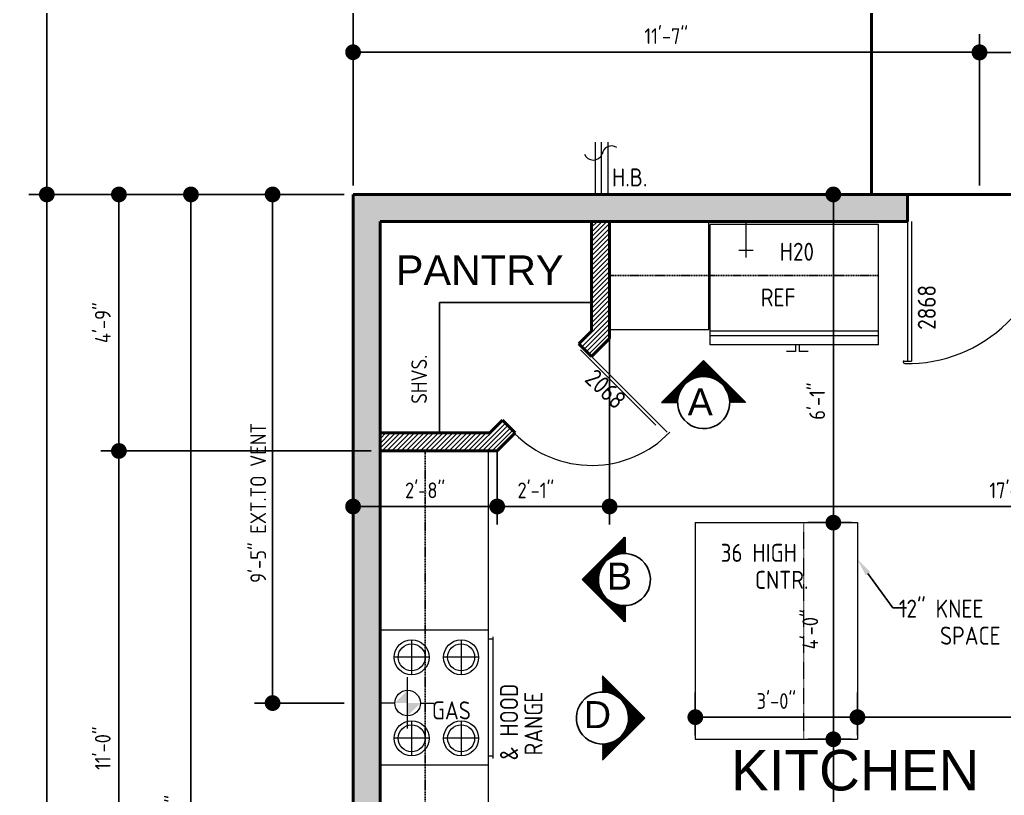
# Model space of a CAD drawing. Header units: inches. Extents: x 4 to 1638, y 6 to 1086.
# Drawn here: x 875.5 to 1094.2, y 764.3 to 936.5 of the extents above; entities that cross this region are included whole.
import ezdxf
from ezdxf.enums import TextEntityAlignment as Align

# ---------------------------------------------------------------- set-up
doc = ezdxf.new("R2010")
doc.units = ezdxf.units.IN
doc.header["$MEASUREMENT"] = 0
doc.linetypes.add('HIDDEN', pattern=[0.375, 0.25, -0.125])
doc.linetypes.add('Hidden 1_8_', pattern=[0.1875, 0.125, -0.0625])
for name, color, linetype, lineweight in [('CABS', 3, 'Continuous', 13), ('DIMS', 4, 'Continuous', 25), ('DOORS', 127, 'Continuous', 9), ('DOORTEXT', 253, 'Continuous', 20), ('FIXTURES', 2, 'Continuous', 15), ('HATCH', 139, 'Continuous', 0), ('L1', 251, 'Continuous', 0), ('ROOM LBLS', 253, 'Continuous', 30), ('TEXT LBLS', 81, 'Continuous', 18), ('WALLS', 7, 'Continuous', 50)]:
    doc.layers.add(name, color=color, linetype=linetype, lineweight=lineweight)
doc.layers.add('CABS-FLOORPLAN', color=132, linetype='Continuous')
doc.layers.add('TEXT', color=7, linetype='Continuous')
doc.styles.add('ARCH', font='ARCHITXT.SHX')
doc.styles.add('ARCHITECTURAL', font='architxt.shx', dxfattribs={"height": 6})
doc.styles.add('SWIS72', font='swissel.ttf', dxfattribs={"height": 4.5})
doc.styles.add('TEXT1', font='ARCHITXT.shx')
doc.dimstyles.new('ARCHITECTURAL', dxfattribs={"dimtxt": 3.5, "dimasz": 3.5, "dimexe": 4, "dimexo": 2, "dimgap": 1.5, "dimtad": 1, "dimdec": 1, "dimzin": 3, "dimdsep": 46, "dimlunit": 4, "dimtxsty": 'ARCH', "dimblk": 'DOT', "dimcen": 0.0625, "dimadec": 0, "dimazin": 0, "dimtfac": 1, "dimtdec": 1, "dimtix": 1, "dimtofl": 0, "dimtmove": 1, "dimatfit": 2, "dimldrblk": 'DOTSMALL', "dimfxl": 1, "dimtolj": 1, "dimtzin": 0, "dimarcsym": 0})

# ---------------------------------------------------------------- blocks, each defined once
blk = doc.blocks.new('STOVE')
at = {"layer": 'FIXTURES'}
for p, q in [((24, 30), (0, 30)), ((25, 28.5), (25, 1.5)), ((7, 27.89), (7, 20.11)), ((18, 27.89), (18, 20.11)), ((25, 28), (24, 28)), ((10.89, 24), (3.11, 24)), ((21.89, 24), (14.11, 24)), ((7, 9.89), (7, 2.11)), ((18, 9.89), (18, 2.11)), ((10.89, 6), (3.11, 6)), ((21.89, 6), (14.11, 6)), ((24, 0), (0, 0)), ((25, 2), (24, 2))]:
    blk.add_line(p, q, dxfattribs=at)
for centre, radius in [((7, 24), 3.89), ((7, 24), 3), ((18, 24), 3.89), ((18, 24), 3), ((7, 6), 3.89), ((7, 6), 3), ((18, 6), 3.89), ((18, 6), 3)]:
    blk.add_circle(centre, radius, dxfattribs=at)
blk = doc.blocks.new('_Dot')
at = {"layer": 'DIMS', "color": 0, "lineweight": -2}
blk.add_line((-0.5, 0), (-1, 0), dxfattribs=at)
at = {"layer": 'DIMS', "color": 0, "const_width": 0.5}
blk.add_lwpolyline([(-0.25, 0, 1), (0.25, 0, 1)], format="xyb", close=True, dxfattribs=at)
blk = doc.blocks.new('*D150')
at = {"layer": 'Defpoints', "color": 0, "ltscale": 0.5, "transparency": 16777216}
for p in [(981.57, 842.75), (981.57, 828.42), (949.57, 778.15)]:
    blk.add_point(p, dxfattribs=at)
at = {"layer": 'DIMS', "color": 0, "lineweight": -2, "ltscale": 0.5, "transparency": 16777216}
for p, q in [((981.57, 840.75), (981.57, 824.42)), ((949.57, 780.15), (949.57, 832.42)), ((953.07, 828.42), (978.07, 828.42))]:
    blk.add_line(p, q, dxfattribs=at)
at = {"layer": 'DIMS', "color": 0, "lineweight": -2, "ltscale": 0.5, "transparency": 16777216, "xscale": 3.5, "yscale": 3.5, "zscale": 3.5, "rotation": 180}
blk.add_blockref('_Dot', (949.57, 828.42), dxfattribs=at)
at = {"layer": 'DIMS', "color": 0, "lineweight": -2, "ltscale": 0.5, "transparency": 16777216, "xscale": 3.5, "yscale": 3.5, "zscale": 3.5}
blk.add_blockref('_Dot', (981.57, 828.42), dxfattribs=at)
at = {"layer": 'DIMS', "color": 0, "ltscale": 0.5, "transparency": 16777216, "insert": (965.57, 832), "char_height": 3.5, "attachment_point": 5, "style": 'ARCH'}
blk.add_mtext('\\A1;2\'-8"', dxfattribs=at)
blk = doc.blocks.new('_DotSmall')
at = {"layer": 'DIMS', "color": 0, "const_width": 0.5}
blk.add_lwpolyline([(-0.0625, 0, 1), (0.0625, 0, 1)], format="xyb", close=True, dxfattribs=at)
blk = doc.blocks.new('*D151')
at = {"layer": 'Defpoints', "color": 0, "ltscale": 0.5, "transparency": 16777216}
for p in [(1006.54, 867.72, -0.03), (981.57, 842.75), (1006.54, 828.42)]:
    blk.add_point(p, dxfattribs=at)
at = {"layer": 'DIMS', "color": 0, "lineweight": -2, "ltscale": 0.5, "transparency": 16777216}
for p, q in [((1006.54, 865.72), (1006.54, 824.42)), ((981.57, 840.75), (981.57, 824.42)), ((985.07, 828.42), (1003.04, 828.42))]:
    blk.add_line(p, q, dxfattribs=at)
at = {"layer": 'DIMS', "color": 0, "lineweight": -2, "ltscale": 0.5, "transparency": 16777216, "xscale": 3.5, "yscale": 3.5, "zscale": 3.5, "rotation": 180}
blk.add_blockref('_Dot', (981.57, 828.42), dxfattribs=at)
at = {"layer": 'DIMS', "color": 0, "lineweight": -2, "ltscale": 0.5, "transparency": 16777216, "xscale": 3.5, "yscale": 3.5, "zscale": 3.5}
blk.add_blockref('_Dot', (1006.54, 828.42), dxfattribs=at)
at = {"layer": 'DIMS', "color": 0, "ltscale": 0.5, "transparency": 16777216, "insert": (990.16, 832), "char_height": 3.5, "attachment_point": 5, "style": 'ARCH'}
blk.add_mtext('\\A1;2\'-1"', dxfattribs=at)
blk = doc.blocks.new('*D156')
at = {"layer": 'Defpoints', "color": 0, "ltscale": 0.5, "transparency": 16777216}
for p in [(1405.57, 1039.02), (1405.57, 922.72), (949.57, 897.72)]:
    blk.add_point(p, dxfattribs=at)
at = {"layer": 'DIMS', "color": 0, "lineweight": -2, "ltscale": 0.5, "transparency": 16777216}
for p, q in [((949.57, 899.72), (949.57, 1043.02)), ((1405.57, 924.72), (1405.57, 1043.02)), ((953.07, 1039.02), (1402.07, 1039.02))]:
    blk.add_line(p, q, dxfattribs=at)
at = {"layer": 'DIMS', "color": 0, "lineweight": -2, "ltscale": 0.5, "transparency": 16777216, "xscale": 3.5, "yscale": 3.5, "zscale": 3.5, "rotation": 180}
blk.add_blockref('_Dot', (949.57, 1039.02), dxfattribs=at)
at = {"layer": 'DIMS', "color": 0, "lineweight": -2, "ltscale": 0.5, "transparency": 16777216, "xscale": 3.5, "yscale": 3.5, "zscale": 3.5}
blk.add_blockref('_Dot', (1405.57, 1039.02), dxfattribs=at)
at = {"layer": 'DIMS', "color": 0, "ltscale": 0.5, "transparency": 16777216, "insert": (1177.57, 1042.61), "char_height": 3.5, "attachment_point": 5, "style": 'ARCH'}
blk.add_mtext('\\A1;38\'-0"', dxfattribs=at)
blk = doc.blocks.new('*D161')
at = {"layer": 'Defpoints', "color": 0, "ltscale": 0.5, "transparency": 16777216}
for p in [(913.57, 897.72), (949.57, 897.72), (936.05, 620.73)]:
    blk.add_point(p, dxfattribs=at)
at = {"layer": 'DIMS', "color": 0, "lineweight": -2, "ltscale": 0.5, "transparency": 16777216}
for p, q in [((947.57, 897.72), (909.57, 897.72)), ((913.57, 624.23), (913.57, 894.22)), ((934.05, 620.73), (909.57, 620.73))]:
    blk.add_line(p, q, dxfattribs=at)
at = {"layer": 'DIMS', "color": 0, "lineweight": -2, "ltscale": 0.5, "transparency": 16777216, "xscale": 3.5, "yscale": 3.5, "zscale": 3.5}
for p, rotation in [((913.57, 897.72), 90), ((913.57, 620.73), 270)]:
    blk.add_blockref('_Dot', p, dxfattribs=dict(at, rotation=rotation))
at = {"layer": 'DIMS', "color": 0, "ltscale": 0.5, "transparency": 16777216, "insert": (909.99, 759.23), "char_height": 3.5, "attachment_point": 5, "rotation": 90, "style": 'ARCH'}
blk.add_mtext('\\A1;23\'-1"', dxfattribs=at)
blk = doc.blocks.new('*D164')
at = {"layer": 'Defpoints', "color": 0, "ltscale": 0.5, "transparency": 16777216}
for p in [(897.57, 840.75), (955.57, 840.75), (953.57, 708.72)]:
    blk.add_point(p, dxfattribs=at)
at = {"layer": 'DIMS', "color": 0, "lineweight": -2, "ltscale": 0.5, "transparency": 16777216}
for p, q in [((953.57, 840.75), (893.57, 840.75)), ((897.57, 712.22), (897.57, 837.25)), ((951.57, 708.72), (893.57, 708.72))]:
    blk.add_line(p, q, dxfattribs=at)
at = {"layer": 'DIMS', "color": 0, "lineweight": -2, "ltscale": 0.5, "transparency": 16777216, "xscale": 3.5, "yscale": 3.5, "zscale": 3.5}
for p, rotation in [((897.57, 840.75), 90), ((897.57, 708.72), 270)]:
    blk.add_blockref('_Dot', p, dxfattribs=dict(at, rotation=rotation))
at = {"layer": 'DIMS', "color": 0, "ltscale": 0.5, "transparency": 16777216, "insert": (893.99, 774.74), "char_height": 3.5, "attachment_point": 5, "rotation": 90, "style": 'ARCH'}
blk.add_mtext('\\A1;11\'-0"', dxfattribs=at)
blk = doc.blocks.new('*D166')
at = {"layer": 'Defpoints', "color": 0, "ltscale": 0.5, "transparency": 16777216}
for p in [(881.57, 897.72), (949.57, 897.72), (949.57, 302.72)]:
    blk.add_point(p, dxfattribs=at)
at = {"layer": 'DIMS', "color": 0, "lineweight": -2, "ltscale": 0.5, "transparency": 16777216}
for p, q in [((947.57, 897.72), (877.57, 897.72)), ((881.57, 306.22), (881.57, 894.22)), ((947.57, 302.72), (877.57, 302.72))]:
    blk.add_line(p, q, dxfattribs=at)
at = {"layer": 'DIMS', "color": 0, "lineweight": -2, "ltscale": 0.5, "transparency": 16777216, "xscale": 3.5, "yscale": 3.5, "zscale": 3.5}
for p, rotation in [((881.57, 897.72), 90), ((881.57, 302.72), 270)]:
    blk.add_blockref('_Dot', p, dxfattribs=dict(at, rotation=rotation))
at = {"layer": 'DIMS', "color": 0, "ltscale": 0.5, "transparency": 16777216, "insert": (877.99, 600.22), "char_height": 3.5, "attachment_point": 5, "rotation": 90, "style": 'ARCH'}
blk.add_mtext('\\A1;49\'-7"', dxfattribs=at)
blk = doc.blocks.new('*D183')
at = {"layer": 'Defpoints', "color": 0, "ltscale": 0.5, "transparency": 16777216}
for p in [(897.57, 897.72), (949.57, 897.72), (955.57, 840.75)]:
    blk.add_point(p, dxfattribs=at)
at = {"layer": 'DIMS', "color": 0, "lineweight": -2, "ltscale": 0.5, "transparency": 16777216}
for p, q in [((947.57, 897.72), (893.57, 897.72)), ((897.57, 844.25), (897.57, 894.22)), ((953.57, 840.75), (893.57, 840.75))]:
    blk.add_line(p, q, dxfattribs=at)
at = {"layer": 'DIMS', "color": 0, "lineweight": -2, "ltscale": 0.5, "transparency": 16777216, "xscale": 3.5, "yscale": 3.5, "zscale": 3.5}
for p, rotation in [((897.57, 897.72), 90), ((897.57, 840.75), 270)]:
    blk.add_blockref('_Dot', p, dxfattribs=dict(at, rotation=rotation))
at = {"layer": 'DIMS', "color": 0, "ltscale": 0.5, "transparency": 16777216, "insert": (893.99, 869.24), "char_height": 3.5, "attachment_point": 5, "rotation": 90, "style": 'ARCH'}
blk.add_mtext('\\A1;4\'-9"', dxfattribs=at)
blk = doc.blocks.new('*D184')
at = {"layer": 'Defpoints', "color": 0, "ltscale": 0.5, "transparency": 16777216}
for p in [(1064.68, 958.72), (1064.68, 946.22), (949.57, 897.72)]:
    blk.add_point(p, dxfattribs=at)
at = {"layer": 'DIMS', "color": 0, "lineweight": -2, "ltscale": 0.5, "transparency": 16777216}
for p, q in [((949.57, 899.72), (949.57, 962.72)), ((1064.68, 948.22), (1064.68, 962.72)), ((953.07, 958.72), (1061.18, 958.72))]:
    blk.add_line(p, q, dxfattribs=at)
at = {"layer": 'DIMS', "color": 0, "lineweight": -2, "ltscale": 0.5, "transparency": 16777216, "xscale": 3.5, "yscale": 3.5, "zscale": 3.5, "rotation": 180}
blk.add_blockref('_Dot', (949.57, 958.72), dxfattribs=at)
at = {"layer": 'DIMS', "color": 0, "lineweight": -2, "ltscale": 0.5, "transparency": 16777216, "xscale": 3.5, "yscale": 3.5, "zscale": 3.5}
blk.add_blockref('_Dot', (1064.68, 958.72), dxfattribs=at)
at = {"layer": 'DIMS', "color": 0, "ltscale": 0.5, "transparency": 16777216, "insert": (1007.12, 962.31), "char_height": 3.5, "attachment_point": 5, "style": 'ARCH'}
blk.add_mtext('\\A1;9\'-7"', dxfattribs=at)
blk = doc.blocks.new('*D201')
at = {"layer": 'Defpoints', "color": 0, "ltscale": 0.5, "transparency": 16777216}
for p in [(949.57, 929.31), (949.57, 897.72), (1088.68, 897.72)]:
    blk.add_point(p, dxfattribs=at)
at = {"layer": 'DIMS', "color": 0, "lineweight": -2, "ltscale": 0.5, "transparency": 16777216}
for p, q in [((949.57, 899.72), (949.57, 933.31)), ((1088.68, 899.72), (1088.68, 933.31)), ((1085.18, 929.31), (953.07, 929.31))]:
    blk.add_line(p, q, dxfattribs=at)
at = {"layer": 'DIMS', "color": 0, "lineweight": -2, "ltscale": 0.5, "transparency": 16777216, "xscale": 3.5, "yscale": 3.5, "zscale": 3.5, "rotation": 180}
blk.add_blockref('_Dot', (949.57, 929.31), dxfattribs=at)
at = {"layer": 'DIMS', "color": 0, "lineweight": -2, "ltscale": 0.5, "transparency": 16777216, "xscale": 3.5, "yscale": 3.5, "zscale": 3.5}
blk.add_blockref('_Dot', (1088.68, 929.31), dxfattribs=at)
at = {"layer": 'DIMS', "color": 0, "ltscale": 0.5, "transparency": 16777216, "insert": (1019.12, 932.9), "char_height": 3.5, "attachment_point": 5, "style": 'ARCH'}
blk.add_mtext('\\A1;11\'-7"', dxfattribs=at)
blk = doc.blocks.new('*D202')
at = {"layer": 'Defpoints', "color": 0, "ltscale": 0.5, "transparency": 16777216}
for p in [(1088.68, 929.24), (1156.62, 899.77), (1088.68, 897.72)]:
    blk.add_point(p, dxfattribs=at)
at = {"layer": 'DIMS', "color": 0, "lineweight": -2, "ltscale": 0.5, "transparency": 16777216}
for p, q in [((1088.68, 899.72), (1088.68, 933.24)), ((1156.62, 901.77), (1156.62, 933.24)), ((1153.12, 929.24), (1092.18, 929.24))]:
    blk.add_line(p, q, dxfattribs=at)
at = {"layer": 'DIMS', "color": 0, "lineweight": -2, "ltscale": 0.5, "transparency": 16777216, "xscale": 3.5, "yscale": 3.5, "zscale": 3.5, "rotation": 180}
blk.add_blockref('_Dot', (1088.68, 929.24), dxfattribs=at)
at = {"layer": 'DIMS', "color": 0, "lineweight": -2, "ltscale": 0.5, "transparency": 16777216, "xscale": 3.5, "yscale": 3.5, "zscale": 3.5}
blk.add_blockref('_Dot', (1156.62, 929.24), dxfattribs=at)
at = {"layer": 'DIMS', "color": 0, "ltscale": 0.5, "transparency": 16777216, "insert": (1138.72, 932.82), "char_height": 3.5, "attachment_point": 5, "style": 'ARCH'}
blk.add_mtext('\\A1;5\'-8"', dxfattribs=at)
blk = doc.blocks.new('*D204')
at = {"layer": 'Defpoints', "color": 0, "ltscale": 0.5, "transparency": 16777216}
for p in [(881.57, 993.72), (1064.68, 993.72), (949.57, 897.72)]:
    blk.add_point(p, dxfattribs=at)
at = {"layer": 'DIMS', "color": 0, "lineweight": -2, "ltscale": 0.5, "transparency": 16777216}
for p, q in [((1062.68, 993.72), (877.57, 993.72)), ((881.57, 901.22), (881.57, 990.22)), ((947.57, 897.72), (877.57, 897.72))]:
    blk.add_line(p, q, dxfattribs=at)
at = {"layer": 'DIMS', "color": 0, "lineweight": -2, "ltscale": 0.5, "transparency": 16777216, "xscale": 3.5, "yscale": 3.5, "zscale": 3.5}
for p, rotation in [((881.57, 993.72), 90), ((881.57, 897.72), 270)]:
    blk.add_blockref('_Dot', p, dxfattribs=dict(at, rotation=rotation))
at = {"layer": 'DIMS', "color": 0, "ltscale": 0.5, "transparency": 16777216, "insert": (877.99, 945.72), "char_height": 3.5, "attachment_point": 5, "rotation": 90, "style": 'ARCH'}
blk.add_mtext('\\A1;8\'-0"', dxfattribs=at)
blk = doc.blocks.new('*D213')
at = {"layer": 'Defpoints', "color": 0, "ltscale": 0.5, "transparency": 16777216}
for p in [(1006.54, 867.72, -0.03), (1210.57, 828.42), (1210.57, 821.01)]:
    blk.add_point(p, dxfattribs=at)
at = {"layer": 'DIMS', "color": 0, "lineweight": -2, "ltscale": 0.5, "transparency": 16777216}
for p, q in [((1006.54, 865.72), (1006.54, 824.42)), ((1210.57, 823.01), (1210.57, 832.42)), ((1010.04, 828.42), (1207.07, 828.42))]:
    blk.add_line(p, q, dxfattribs=at)
at = {"layer": 'DIMS', "color": 0, "lineweight": -2, "ltscale": 0.5, "transparency": 16777216, "xscale": 3.5, "yscale": 3.5, "zscale": 3.5, "rotation": 180}
blk.add_blockref('_Dot', (1006.54, 828.42), dxfattribs=at)
at = {"layer": 'DIMS', "color": 0, "lineweight": -2, "ltscale": 0.5, "transparency": 16777216, "xscale": 3.5, "yscale": 3.5, "zscale": 3.5}
blk.add_blockref('_Dot', (1210.57, 828.42), dxfattribs=at)
at = {"layer": 'DIMS', "color": 0, "ltscale": 0.5, "transparency": 16777216, "insert": (1096, 832), "char_height": 3.5, "attachment_point": 5, "style": 'ARCH'}
blk.add_mtext('\\A1;17\'-0"', dxfattribs=at)
blk = doc.blocks.new('*D188')
at = {"layer": 'Defpoints', "color": 0, "ltscale": 0.5, "transparency": 16777216}
for p in [(1208.57, 1020.72), (1208.57, 993.72), (949.57, 897.72)]:
    blk.add_point(p, dxfattribs=at)
at = {"layer": 'DIMS', "color": 0, "lineweight": -2, "ltscale": 0.5, "transparency": 16777216}
for p, q in [((949.57, 899.72), (949.57, 1024.72)), ((1208.57, 995.72), (1208.57, 1024.72)), ((953.07, 1020.72), (1205.07, 1020.72))]:
    blk.add_line(p, q, dxfattribs=at)
at = {"layer": 'DIMS', "color": 0, "lineweight": -2, "ltscale": 0.5, "transparency": 16777216, "xscale": 3.5, "yscale": 3.5, "zscale": 3.5, "rotation": 180}
blk.add_blockref('_Dot', (949.57, 1020.72), dxfattribs=at)
at = {"layer": 'DIMS', "color": 0, "lineweight": -2, "ltscale": 0.5, "transparency": 16777216, "xscale": 3.5, "yscale": 3.5, "zscale": 3.5}
blk.add_blockref('_Dot', (1208.57, 1020.72), dxfattribs=at)
at = {"layer": 'DIMS', "color": 0, "ltscale": 0.5, "transparency": 16777216, "insert": (1079.07, 1024.31), "char_height": 3.5, "attachment_point": 5, "style": 'ARCH'}
blk.add_mtext('\\A1;21\'-7"', dxfattribs=at)
blk = doc.blocks.new('*D189')
at = {"layer": 'Defpoints', "color": 0, "ltscale": 0.5, "transparency": 16777216}
for p in [(1025.57, 789.09), (1061.57, 789.09), (1061.57, 781.63)]:
    blk.add_point(p, dxfattribs=at)
at = {"layer": 'DIMS', "color": 0, "lineweight": -2, "ltscale": 0.5, "transparency": 16777216}
for p, q in [((1025.57, 787.09), (1025.57, 777.63)), ((1061.57, 787.09), (1061.57, 777.63)), ((1029.07, 781.63), (1058.07, 781.63))]:
    blk.add_line(p, q, dxfattribs=at)
at = {"layer": 'DIMS', "color": 0, "lineweight": -2, "ltscale": 0.5, "transparency": 16777216, "xscale": 3.5, "yscale": 3.5, "zscale": 3.5, "rotation": 180}
blk.add_blockref('_Dot', (1025.57, 781.63), dxfattribs=at)
at = {"layer": 'DIMS', "color": 0, "lineweight": -2, "ltscale": 0.5, "transparency": 16777216, "xscale": 3.5, "yscale": 3.5, "zscale": 3.5}
blk.add_blockref('_Dot', (1061.57, 781.63), dxfattribs=at)
at = {"layer": 'DIMS', "color": 0, "ltscale": 0.5, "transparency": 16777216, "insert": (1043.57, 785.21), "char_height": 3.5, "attachment_point": 5, "style": 'ARCH'}
blk.add_mtext('\\A1;3\'-0"', dxfattribs=at)
blk = doc.blocks.new('*D190')
at = {"layer": 'Defpoints', "color": 0, "ltscale": 0.5, "transparency": 16777216}
for p in [(1061.57, 789.09), (1210.57, 789.07), (1210.57, 781.63)]:
    blk.add_point(p, dxfattribs=at)
at = {"layer": 'DIMS', "color": 0, "lineweight": -2, "ltscale": 0.5, "transparency": 16777216}
for p, q in [((1061.57, 787.09), (1061.57, 777.63)), ((1210.57, 787.07), (1210.57, 777.63)), ((1065.07, 781.63), (1207.07, 781.63))]:
    blk.add_line(p, q, dxfattribs=at)
at = {"layer": 'DIMS', "color": 0, "lineweight": -2, "ltscale": 0.5, "transparency": 16777216, "xscale": 3.5, "yscale": 3.5, "zscale": 3.5, "rotation": 180}
blk.add_blockref('_Dot', (1061.57, 781.63), dxfattribs=at)
at = {"layer": 'DIMS', "color": 0, "lineweight": -2, "ltscale": 0.5, "transparency": 16777216, "xscale": 3.5, "yscale": 3.5, "zscale": 3.5}
blk.add_blockref('_Dot', (1210.57, 781.63), dxfattribs=at)
at = {"layer": 'DIMS', "color": 0, "ltscale": 0.5, "transparency": 16777216, "insert": (1136.07, 785.21), "char_height": 3.5, "attachment_point": 5, "style": 'ARCH'}
blk.add_mtext('\\A1;12\'-5"', dxfattribs=at)
blk = doc.blocks.new('*D198')
at = {"layer": 'Defpoints', "color": 0, "ltscale": 0.5, "transparency": 16777216}
for p in [(1050.55, 776.72, 0.03), (1056.22, 776.72), (1050.55, 706.72, 0.03)]:
    blk.add_point(p, dxfattribs=at)
at = {"layer": 'DIMS', "color": 0, "lineweight": -2, "ltscale": 0.5, "transparency": 16777216}
for p, q in [((1052.55, 776.72), (1060.22, 776.72)), ((1056.22, 710.22), (1056.22, 773.22)), ((1052.55, 706.72), (1060.22, 706.72))]:
    blk.add_line(p, q, dxfattribs=at)
at = {"layer": 'DIMS', "color": 0, "lineweight": -2, "ltscale": 0.5, "transparency": 16777216, "xscale": 3.5, "yscale": 3.5, "zscale": 3.5}
for p, rotation in [((1056.22, 776.72), 90), ((1056.22, 706.72), 270)]:
    blk.add_blockref('_Dot', p, dxfattribs=dict(at, rotation=rotation))
at = {"layer": 'DIMS', "color": 0, "ltscale": 0.5, "transparency": 16777216, "insert": (1052.63, 747.27), "char_height": 3.5, "attachment_point": 5, "rotation": 90, "style": 'ARCH'}
blk.add_mtext('\\A1;5\'-10"', dxfattribs=at)
blk = doc.blocks.new('*D199')
at = {"layer": 'Defpoints', "color": 0, "ltscale": 0.5, "transparency": 16777216}
for p in [(1048.55, 824.83, 0.03), (1056.22, 824.83), (1048.55, 776.72, 0.03)]:
    blk.add_point(p, dxfattribs=at)
at = {"layer": 'DIMS', "color": 0, "lineweight": -2, "ltscale": 0.5, "transparency": 16777216}
for p, q in [((1050.55, 824.83), (1060.22, 824.83)), ((1056.22, 780.22), (1056.22, 821.33)), ((1050.55, 776.72), (1060.22, 776.72))]:
    blk.add_line(p, q, dxfattribs=at)
at = {"layer": 'DIMS', "color": 0, "lineweight": -2, "ltscale": 0.5, "transparency": 16777216, "xscale": 3.5, "yscale": 3.5, "zscale": 3.5}
for p, rotation in [((1056.22, 824.83), 90), ((1056.22, 776.72), 270)]:
    blk.add_blockref('_Dot', p, dxfattribs=dict(at, rotation=rotation))
at = {"layer": 'DIMS', "color": 0, "ltscale": 0.5, "transparency": 16777216, "insert": (1051.1, 801.13), "char_height": 3.5, "attachment_point": 5, "rotation": 90, "style": 'ARCH'}
blk.add_mtext('\\A1;4\'-0"', dxfattribs=at)
blk = doc.blocks.new('*D200')
at = {"layer": 'Defpoints', "color": 0, "ltscale": 0.5, "transparency": 16777216}
for p in [(1046.35, 897.72, 0.03), (1056.22, 897.72), (1048.55, 824.83, 0.03)]:
    blk.add_point(p, dxfattribs=at)
at = {"layer": 'DIMS', "color": 0, "lineweight": -2, "ltscale": 0.5, "transparency": 16777216}
for p, q in [((1048.35, 897.72), (1060.22, 897.72)), ((1056.22, 828.33), (1056.22, 894.22)), ((1050.55, 824.83), (1060.22, 824.83))]:
    blk.add_line(p, q, dxfattribs=at)
at = {"layer": 'DIMS', "color": 0, "lineweight": -2, "ltscale": 0.5, "transparency": 16777216, "xscale": 3.5, "yscale": 3.5, "zscale": 3.5}
for p, rotation in [((1056.22, 897.72), 90), ((1056.22, 824.83), 270)]:
    blk.add_blockref('_Dot', p, dxfattribs=dict(at, rotation=rotation))
at = {"layer": 'DIMS', "color": 0, "ltscale": 0.5, "transparency": 16777216, "insert": (1052.63, 851.82), "char_height": 3.5, "attachment_point": 5, "rotation": 90, "style": 'ARCH'}
blk.add_mtext('\\A1;6\'-1"', dxfattribs=at)
blk = doc.blocks.new('*D221')
at = {"layer": 'Defpoints', "color": 0, "transparency": 16777216}
for p in [(928.57, 897.72, 0.03), (931.7, 897.72), (949.57, 784.76)]:
    blk.add_point(p, dxfattribs=at)
at = {"layer": 'DIMS', "color": 0, "lineweight": -2, "transparency": 16777216}
for p, q in [((930.57, 897.72), (935.7, 897.72)), ((931.7, 788.26), (931.7, 894.22)), ((947.57, 784.76), (927.7, 784.76))]:
    blk.add_line(p, q, dxfattribs=at)
at = {"layer": 'DIMS', "color": 0, "lineweight": -2, "transparency": 16777216, "xscale": 3.5, "yscale": 3.5, "zscale": 3.5}
for p, rotation in [((931.7, 897.72), 90), ((931.7, 784.76), 270)]:
    blk.add_blockref('_Dot', p, dxfattribs=dict(at, rotation=rotation))
at = {"layer": 'DIMS', "color": 0, "transparency": 16777216, "insert": (928.5, 829.21), "char_height": 3.5, "attachment_point": 5, "rotation": 90, "style": 'ARCH'}
blk.add_mtext('\\A1;9\'-5" EXT.TO VENT', dxfattribs=at)

msp = doc.modelspace()

# ---------------------------------------------------------------- hatches: boundary and pattern name
at = {"layer": 'HATCH'}
h = msp.add_hatch(color=9, dxfattribs=at)
h.dxf.hatch_style = 1
h.set_gradient(color1=(199, 200, 202), color2=(147, 149, 152), name='INVCYLINDER')
h.paths.add_polyline_path([(949.57, 638.73), (955.57, 638.73), (955.57, 891.72), (1002.54, 891.72), (1006.54, 891.72), (1072.68, 891.72), (1072.68, 897.72), (949.57, 897.72)])
h.paths.add_polyline_path([(952.72, 653.69), (967.64, 653.69), (967.64, 659.6), (952.72, 659.6)], flags=24)
at = {"layer": 'HATCH', "ltscale": 0.5}
h = msp.add_hatch(dxfattribs=at)
h.set_pattern_fill('ANSI31', color=256, scale=6, style=0)
h.set_pattern_definition([(45, (-49103.8698, 93453.425), (-0.530330086, 0.530330086), [])])
h.paths.add_polyline_path([(981.57, 840.75), (985.57, 844.75), (982.74, 847.58), (979.92, 844.75), (955.57, 844.75), (955.57, 840.75)])
h.paths.add_polyline_path([(1006.54, 891.72), (1002.54, 891.72), (1002.54, 867.38), (999.71, 864.55), (1002.54, 861.72), (1006.54, 865.72)])
at = {"layer": 'TEXT'}
h = msp.add_hatch(dxfattribs=at)
h.set_pattern_fill('ANSI31', color=256, scale=0.771685, angle=540, style=0)
h.set_pattern_definition([(135, (35214.15813, 9084.44806), (0.06820794816, 0.06820794816), [])])
h.paths.add_polyline_path([(1027.42, 860.88), (1018.03, 851.5), (1021.63, 851.5, -0.781311), (1032.53, 854.22, -0.122769), (1033.2, 851.5), (1036.8, 851.5)])
h = msp.add_hatch(dxfattribs=at)
h.set_pattern_fill('ANSI31', color=256, scale=0.771685, angle=270, style=0)
h.set_pattern_definition([(315, (9586.26826, 34690.61822), (0.06820794816, 0.06820794816), [])])
h.paths.add_polyline_path([(1000.44, 812.19), (1009.82, 821.57), (1009.82, 817.98, 0.781311), (1007.11, 807.08, 0.122769), (1009.82, 806.4), (1009.82, 802.81)])
h = msp.add_hatch(dxfattribs=at)
h.set_pattern_fill('ANSI31', color=256, scale=0.771685, angle=270, style=0)
h.set_pattern_definition([(225, (-6874.75548, 34659.86545), (-0.06820794816, 0.06820794816), [])])
h.paths.add_polyline_path([(1014.34, 781.44), (1004.95, 790.82), (1004.95, 787.22, -0.781311), (1007.67, 776.33, -0.122769), (1004.95, 775.65), (1004.95, 772.05)])

# ---------------------------------------------------------------- linework, layer by layer
at = {"layer": 'CABS', "color": 4}
for p, q in [((1028.54, 867.72, 0.03), (1028.54, 891.72, 0.03)), ((1006.54, 867.72, 0.03), (1028.54, 867.72, 0.03)), ((979.57, 840.75, 0.03), (979.57, 734.72, 0.03)), ((1025.57, 824.83, 0.03), (1025.57, 776.72, 0.03)), ((1025.57, 824.83, 0.03), (1061.57, 824.83, 0.03)), ((1061.57, 824.83, 0.03), (1061.57, 776.72, 0.03)), ((1025.57, 776.72, 0.03), (1061.57, 776.72, 0.03))]:
    msp.add_line(p, q, dxfattribs=at)
at = {"layer": 'CABS-FLOORPLAN', "color": 1, "linetype": 'HIDDEN'}
for p, q in [((1006.54, 879.72, 0.03), (1066.22, 879.72, 0.03)), ((965.57, 840.75, 0.03), (965.57, 712.72, 0.03))]:
    msp.add_line(p, q, dxfattribs=at)
at = {"layer": 'CABS-FLOORPLAN', "color": 4}
for p in [(1002.54, 873.72, 0.03), (968.74, 844.75, 0.03)]:
    msp.add_line(p, (968.74, 873.72, 0.03), dxfattribs=at)
at = {"layer": 'DIMS', "color": 7}
for p, q in [((1063.91, 813.51, 0.03), (1069.44, 805.92, 0.03)), ((1069.44, 805.92, 0.03), (1072.48, 805.92, 0.03))]:
    msp.add_line(p, q, dxfattribs=at)
msp.add_solid([(1063.38, 813.17, 0.03), (1061.57, 816.68, 0.03), (1064.44, 813.84, 0.03)], dxfattribs=at)
at = {"layer": 'DOORS'}
for p, q in [((1072.68, 891.72, 0.03), (1072.68, 860.72, 0.03)), ((1073.55, 891.72, 0.03), (1073.55, 860.72, 0.03)), ((1000.07, 863.25, 0.03), (1016.84, 846.47, 0.03)), ((1002.54, 861.72, 0.03), (1019.32, 844.95, 0.03)), ((1071.88, 860.72, 0.03), (1073.55, 860.72, 0.03)), ((1073.55, 860.16, 0.03), (1073.55, 860.15, 0.03))]:
    msp.add_line(p, q, dxfattribs=at)
for centre, radius, start, end in [((1072.68, 891.72, 0.03), 31.58, 269.0078, 0), ((1071.88, 860.55, 0.03), 0.175, 90, 188.8942), ((1072.14, 860.59, 0.03), 0.439, 188.8942, 269.0078), ((1002.54, 861.72, 0.03), 24.17, 225, 315.9922)]:
    msp.add_arc(centre, radius, start, end, dxfattribs=at)
at = {"layer": 'FIXTURES'}
for p, q in [((1028.87, 864.33, 0.03), (1028.87, 891.05, 0.03)), ((1066.22, 891.05, 0.03), (1028.87, 891.05, 0.03)), ((1066.22, 864.33, 0.03), (1066.22, 891.05, 0.03)), ((1066.22, 867.33, 0.03), (1028.87, 867.33, 0.03)), ((1066.22, 866.33, 0.03), (1028.87, 866.33, 0.03)), ((1066.22, 864.33, 0.03), (1028.87, 864.33, 0.03)), ((1047.84, 864.33, 0.03), (1047.84, 862.87, 0.03)), ((1048.62, 864.33, 0.03), (1048.62, 862.87, 0.03)), ((1047.84, 862.87, 0.03), (1045.84, 862.87, 0.03)), ((1050.62, 862.87, 0.03), (1048.62, 862.87, 0.03))]:
    msp.add_line(p, q, dxfattribs=at)
at = {"layer": 'L1', "linetype": 'Hidden 1_8_'}
msp.add_line((1049.57, 824.83, 0.03), (1049.57, 776.72, 0.03), dxfattribs=at)
at = {"layer": 'TEXT'}
for p, q in [((1018.03, 851.5, 0.03), (1027.42, 860.88, 0.03)), ((1018.03, 851.5, 0.03), (1027.42, 860.88, 0.03)), ((1018.03, 851.5, 0.03), (1021.63, 851.5, 0.03)), ((1018.03, 851.5, 0.03), (1021.63, 851.5, 0.03)), ((1009.82, 821.57, 0.03), (1000.44, 812.19, 0.03)), ((1009.82, 802.81, 0.03), (1000.44, 812.19, 0.03)), ((1004.95, 790.82, 0.03), (1014.34, 781.44, 0.03)), ((1004.95, 772.05, 0.03), (1014.34, 781.44, 0.03))]:
    msp.add_line(p, q, dxfattribs=at)
for centre, start, end in [((1027.42, 851.5, 0.03), 27.9964, 250.2992), ((1027.42, 851.5, 0.03), 250.2992, 27.9964), ((1009.82, 812.19, 0.03), 19.7008, 242.0036), ((1009.82, 812.19, 0.03), 242.0036, 19.7008), ((1004.95, 781.44, 0.03), 297.9964, 160.2992), ((1004.95, 781.44, 0.03), 160.2992, 297.9964)]:
    msp.add_arc(centre, 5.79, start, end, dxfattribs=at)
at = {"layer": 'TEXT LBLS'}
for p, q in [((1003.41, 897.72, 0.03), (1003.41, 909.37, 0.03)), ((1003.41, 897.72, 0.03), (1003.41, 909.37, 0.03)), ((1004.77, 897.72, 0.03), (1004.77, 909.37, 0.03)), ((1006.21, 897.72, 0.03), (1006.21, 909.37, 0.03)), ((1036.78, 891.72, 0.03), (1036.78, 883.72, 0.03)), ((1038.39, 885.24, 0.03), (1035.2, 885.24, 0.03)), ((961.68, 779.11, 0.03), (961.68, 790.54, 0.03)), ((958.85, 784.76, 0.03), (955.9, 784.76, 0.03)), ((964.52, 784.76, 0.03), (967.47, 784.76, 0.03))]:
    msp.add_line(p, q, dxfattribs=at)
msp.add_circle((961.68, 784.76, 0.03), 2.83, dxfattribs=at)
for centre, radius, start, end in [((1006.95, 906.43, 0.03), 2.08, 55.1271, 173.4608), ((1002.92, 907.5, 0.03), 2.14, 202.8853, 337.1147), ((1002.92, 907.5, 0.03), 2.14, 202.8853, 337.1147)]:
    msp.add_arc(centre, radius, start, end, dxfattribs=at)
msp.add_solid([(964.52, 784.76, 0.03), (961.68, 781.92, 0.03), (958.85, 784.76, 0.03), (961.68, 787.59, 0.03)], dxfattribs=at)
at = {"layer": 'WALLS', "ltscale": 0.5}
for p, q in [((1064.68, 897.72, 0.03), (1064.68, 993.72, 0.03)), ((1072.68, 897.72, 0.03), (1104.68, 897.72, 0.03)), ((1002.54, 891.72, 0.03), (955.57, 891.72, 0.03)), ((1002.54, 867.38, 0.03), (1002.54, 891.72, 0.03)), ((1006.54, 891.72, 0.03), (1002.54, 891.72, 0.03)), ((1072.68, 891.72, 0.03), (1006.54, 891.72, 0.03)), ((1006.54, 865.72, 0.03), (1006.54, 891.72, 0.03)), ((1002.54, 867.38, 0.03), (999.71, 864.55, 0.03)), ((999.71, 864.55, 0.03), (1002.54, 861.72, 0.03)), ((1006.54, 865.72, 0.03), (1002.54, 861.72, 0.03)), ((982.74, 847.58, 0.03), (979.92, 844.75, 0.03)), ((982.74, 847.58, 0.03), (985.57, 844.75, 0.03)), ((979.92, 844.75, 0.03), (955.57, 844.75, 0.03)), ((985.57, 844.75, 0.03), (981.57, 840.75, 0.03)), ((981.57, 840.75, 0.03), (955.57, 840.75, 0.03)), ((1009.82, 821.57, 0.03), (1009.82, 817.98, 0.03)), ((1009.82, 802.81, 0.03), (1009.82, 806.4, 0.03))]:
    msp.add_line(p, q, dxfattribs=at)
at = {"layer": 'WALLS'}
for p, q in [((949.57, 897.72, 0.03), (949.57, 638.73, 0.03)), ((1132.62, 897.72, 0.03), (949.57, 897.72, 0.03)), ((1064.68, 897.72, 0.03), (1064.68, 897.72, 0.03)), ((1072.68, 897.72, 0.03), (1072.68, 891.72, 0.03)), ((955.57, 891.72, 0.03), (955.57, 844.75, 0.03)), ((955.57, 891.72, 0.03), (955.57, 638.73, 0.03)), ((1068.68, 891.72, 0.03), (1068.68, 891.72, 0.03))]:
    msp.add_line(p, q, dxfattribs=at)

# ---------------------------------------------------------------- block references
at = {"layer": 'FIXTURES'}
msp.add_blockref('STOVE', (955.57, 770.94, 0.03), dxfattribs=at)

# ---------------------------------------------------------------- texts
at = {"layer": 'DIMS', "color": 7, "style": 'TEXT1'}
for s, p in [('36 HIGH ', (1031.2, 816.12, 0.03)), ('CNTR.', (1038.82, 810.12, 0.03)), ('12" KNEE ', (1070.76, 803.73)), ('SPACE ', (1079.9, 797.73))]:
    msp.add_text(s, height=4, dxfattribs=at).set_placement(p)
at = {"layer": 'DOORTEXT', "color": 7, "style": 'TEXT1'}
msp.add_text('2868', height=4, rotation=90, dxfattribs=at).set_placement((1078.97, 867.67, 0.03))
at = {"layer": 'DOORTEXT', "style": 'TEXT1'}
msp.add_text('2068', height=4, rotation=316.826, dxfattribs=at).set_placement((1000.76, 856.38, 0.03))
at = {"layer": 'ROOM LBLS', "style": 'SWIS72'}
for s, height, p in [('PANTRY ', 6.57, (959.08, 877.62, 0.03)), ('KITCHEN', 9, (1033.48, 765.35, 0.03))]:
    msp.add_text(s, height=height, dxfattribs=at).set_placement(p)
at = {"layer": 'TEXT', "style": 'TEXT1'}
msp.add_text('SHVS.', height=3.5, rotation=90, dxfattribs=at).set_placement((965.99, 851.24, 0.03))
at = {"layer": 'TEXT', "style": 'SWIS72'}
for s, p in [('A', (1023.87, 848.64, 0.03)), ('B', (1005.93, 809.94, 0.03)), ('D', (1000.81, 779.19, 0.03))]:
    msp.add_text(s, height=6, dxfattribs=at).set_placement(p)
at = {"layer": 'TEXT LBLS'}
for s, style, p in [('H.B.', 'TEXT1', (1007.07, 899.5, 0.03)), ('GAS', 'ARCHITECTURAL', (967.08, 781.13, 0.03))]:
    msp.add_text(s, height=4, dxfattribs=dict(at, style=style)).set_placement(p)
at = {"layer": 'TEXT LBLS', "style": 'TEXT1'}
for s, p in [('H20', (1048.12, 883, 0.03)), ('REF', (1043.97, 872.84, 0.03))]:
    msp.add_text(s, height=4, dxfattribs=at).set_placement(p, align=Align.CENTER)
for s, p in [('& HOOD', (986.21, 772.05, 0.03)), ('RANGE', (991.63, 773.12, 0.03))]:
    msp.add_text(s, height=4, rotation=90, dxfattribs=at).set_placement(p)

# ---------------------------------------------------------------- dimensions: what is measured, and where the dimension line sits
at = {"layer": 'DIMS', "ltscale": 0.5}
for base, p1, p2, angle, picture, middle in [((1405.57, 1039.02, 0.03), (949.57, 897.72, 0.03), (1405.57, 922.72, 0.03), 180, '*D156', (1177.57, 1042.61, 0.03)), ((1208.57, 1020.72, 0.03), (949.57, 897.72, 0.03), (1208.57, 993.72, 0.03), 180, '*D188', (1079.07, 1024.31, 0.03)), ((881.57, 993.72, 0.03), (949.57, 897.72, 0.03), (1064.68, 993.72, 0.03), 90, '*D204', (877.99, 945.72, 0.03)), ((1064.68, 958.72, 0.03), (949.57, 897.72, 0.03), (1064.68, 946.22, 0.03), 180, '*D184', (1007.12, 962.31, 0.03)), ((949.57, 929.31, 0.03), (1088.68, 897.72, 0.03), (949.57, 897.72, 0.03), 180, '*D201', (1019.12, 932.9, 0.03)), ((881.57, 897.72, 0.03), (949.57, 302.72, 0.03), (949.57, 897.72, 0.03), 90, '*D166', (877.99, 600.22, 0.03)), ((897.57, 897.72, 0.03), (955.57, 840.75, 0.03), (949.57, 897.72, 0.03), 90, '*D183', (893.99, 869.24, 0.03)), ((913.57, 897.72, 0.03), (936.05, 620.73, 0.03), (949.57, 897.72, 0.03), 90, '*D161', (909.99, 759.23, 0.03)), ((897.57, 840.75, 0.03), (953.57, 708.72, 0.03), (955.57, 840.75, 0.03), 90, '*D164', (893.99, 774.74, 0.03)), ((1061.57, 781.63, 0.03), (1025.57, 789.09, 0.03), (1061.57, 789.09, 0.03), 180, '*D189', (1043.57, 785.21, 0.03)), ((1210.57, 781.63, 0.03), (1061.57, 789.09, 0.03), (1210.57, 789.07, 0.03), 180, '*D190', (1136.07, 785.21, 0.03))]:
    dim = msp.add_linear_dim(base=base, p1=p1, p2=p2, angle=angle, dimstyle='ARCHITECTURAL', dxfattribs=at)
    dim.commit()
    dim.dimension.update_dxf_attribs({"geometry": picture, "text_midpoint": middle})
for base, p1, p2, angle, picture, middle in [((1088.68, 929.24, 0.03), (1156.62, 899.77, 0.03), (1088.68, 897.72, 0.03), 180, '*D202', (1138.72, 929.24, 0.03)), ((1056.22, 897.72), (1048.55, 824.83, 0.03), (1046.35, 897.72, 0.03), 90, '*D200', (1056.22, 851.82)), ((1006.54, 828.42, 0.03), (981.57, 842.75, 0.03), (1006.54, 867.72), 180, '*D151', (990.16, 828.42, 0.03)), ((1210.57, 828.42, 0.03), (1006.54, 867.72), (1210.57, 821.01, 0.03), 180, '*D213', (1096, 828.42, 0.03)), ((981.57, 828.42, 0.03), (949.57, 778.15, 0.03), (981.57, 842.75, 0.03), 180, '*D150', (965.57, 828.42, 0.03)), ((1056.22, 824.83), (1048.55, 776.72, 0.03), (1048.55, 824.83, 0.03), 90, '*D199', (1054.68, 801.13)), ((1056.22, 776.72), (1050.55, 706.72, 0.03), (1050.55, 776.72, 0.03), 90, '*D198', (1056.22, 747.27))]:
    dim = msp.add_linear_dim(base=base, p1=p1, p2=p2, angle=angle, dimstyle='ARCHITECTURAL', dxfattribs=at)
    dim.commit()
    dim.dimension.update_dxf_attribs({"geometry": picture, "text_midpoint": middle, "dimtype": 160})
at = {"layer": 'DIMS'}
dim = msp.add_linear_dim(base=(931.7, 897.72), p1=(949.57, 784.76), p2=(928.57, 897.72, 0.03), angle=90, text='<> EXT.TO VENT', dimstyle='ARCHITECTURAL', dxfattribs=at)
dim.commit()
dim.dimension.update_dxf_attribs({"geometry": '*D221', "text_midpoint": (932.08, 829.21), "dimtype": 160})

doc.saveas('drawing.dxf')
